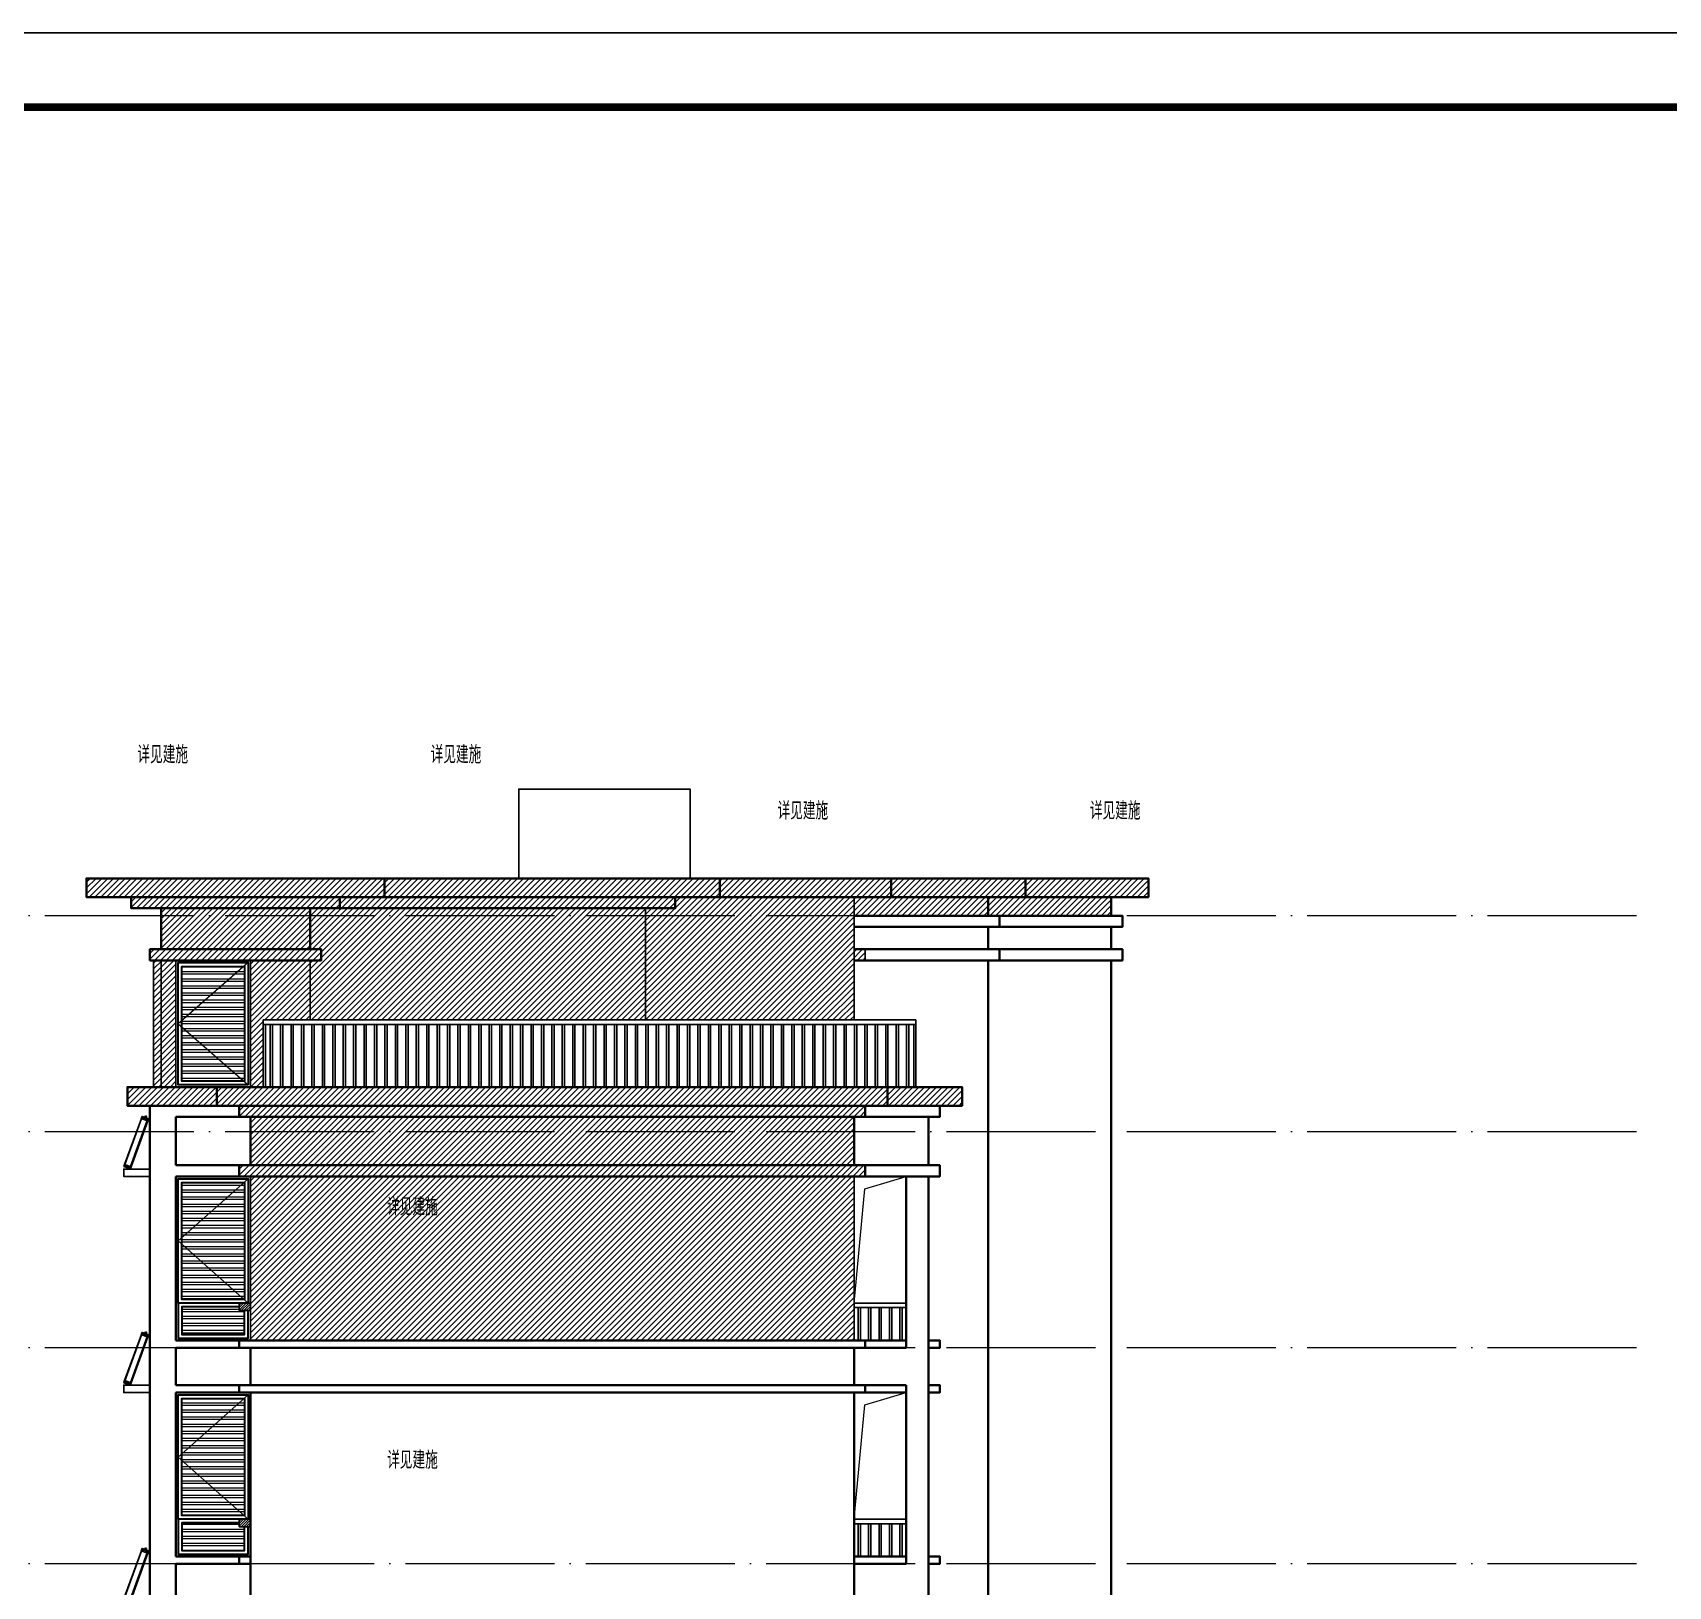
# Model space of a CAD drawing. Extents: x -518115 to 389031, y -231062 to 1628073.
# Drawn here: x 42995 to 64943, y -13868 to 6982 of the extents above; entities that cross this region are included whole.
import ezdxf
from ezdxf.xclip import XClip

# ---------------------------------------------------------------- set-up
doc = ezdxf.new("R2010")
doc.units = 0
doc.header["$LTSCALE"] = 1000
doc.header["$MEASUREMENT"] = 0
doc.header["$XCLIPFRAME"] = 0
doc.linetypes.add('DOTE', pattern=[2.42, 2, -0.2, 0.02, -0.2])
for name, color, linetype in [('3-剖面填充（细）', 250, 'Continuous'), ('PUB_TEXT', 4, 'Continuous'), ('Stair-栏杆', 142, 'Continuous'), ('图框', 140, 'Continuous'), ('实线层', 7, 'Continuous'), ('看线', 251, 'Continuous')]:
    doc.layers.add(name, color=color, linetype=linetype)
for name, color, linetype, lineweight in [('DOTE', 19, 'DOTE', 9), ('立面-中轮廓线', 213, 'Continuous', 35), ('立面-普通轮廓', 7, 'Continuous', 18), ('立面-洞口示意', 152, 'Continuous', 13), ('立面-窗', 129, 'Continuous', 30), ('立面-窗开启线', 250, 'Continuous', 13)]:
    doc.layers.add(name, color=color, linetype=linetype, lineweight=lineweight)
doc.layers.add('yichutu', color=7, linetype='Continuous', true_color=0xffffff, plot=False)
doc.styles.add('_TCH_AXIS', font='COMPLEX', dxfattribs={"bigfont": 'GBCBIG'})
pattern_1 = [(45, (-407300, -2e-10), (-39.2886205, 39.2886205), [])]

# ---------------------------------------------------------------- blocks, each defined once
blk = doc.blocks.new('A$C01192DFB')
at = {"layer": '实线层', "color": 5}
for p, q in [((-469, -397), (-244, 220)), ((-468, -397), (-243, 220)), ((-243, 220), (-468, -397)), ((-245, 221), (-235, 249)), ((-245, 221), (-235, 249)), ((-155, 188), (-245, 221)), ((-147, 211), (-237, 244)), ((-147, 212), (-236, 244)), ((-145, 216), (-235, 249)), ((-145, 217), (-235, 249)), ((-235, 249), (-235, 249)), ((-220, 221), (-219, 224)), ((-218, 219), (-220, 221)), ((-219, 214), (-214, 228)), ((-219, 224), (-216, 224)), ((-216, 224), (-214, 222)), ((-214, 222), (-215, 219)), ((-196, 238), (-203, 238)), ((-177, 228), (-203, 238)), ((-196, 238), (-189, 258)), ((-196, 238), (-181, 233)), ((-174, 252), (-189, 258)), ((-181, 233), (-174, 252)), ((-181, 233), (-177, 228)), ((-240, 219), (-465, -398)), ((-240, 219), (-464, -398)), ((-166, 192), (-391, -425)), ((-166, 192), (-390, -425)), ((-382, -428), (-157, 189)), ((-157, 189), (-381, -429)), ((-381, -429), (-156, 189)), ((-215, 219), (-218, 219)), ((-179, 200), (-174, 214)), ((-179, 206), (-178, 209)), ((-177, 204), (-179, 206)), ((-178, 209), (-176, 209)), ((-175, 204), (-177, 204)), ((-176, 209), (-174, 207)), ((-174, 207), (-175, 204)), ((-155, 188), (-145, 217)), ((-155, 188), (-145, 216)), ((-145, 216), (-145, 216)), ((-470, -396), (-480, -424)), ((-469, -397), (-480, -425)), ((-480, -424), (-480, -424)), ((-390, -457), (-480, -425)), ((-390, -457), (-480, -425)), ((-388, -453), (-478, -420)), ((-389, -453), (-478, -420)), ((-380, -429), (-470, -396)), ((-380, -429), (-468, -397)), ((-446, -408), (-451, -422)), ((-450, -413), (-451, -415)), ((-451, -415), (-449, -418)), ((-447, -412), (-450, -413)), ((-449, -418), (-447, -417)), ((-446, -414), (-447, -412)), ((-447, -417), (-446, -414)), ((-407, -429), (-408, -431)), ((-408, -431), (-406, -433)), ((-402, -424), (-407, -438)), ((-404, -428), (-407, -429)), ((-406, -433), (-403, -433)), ((-402, -430), (-404, -428)), ((-403, -433), (-402, -430)), ((-380, -429), (-390, -457)), ((-380, -429), (-390, -457)), ((-390, -457), (-390, -457))]:
    blk.add_line(p, q, dxfattribs=at)
for points in [[(-237, 244), (-237, 244), (-237, 244), (-236, 244), (-236, 244)], [(-147, 211), (-147, 212), (-147, 212), (-147, 212), (-147, 212)], [(-478, -420), (-478, -420), (-478, -420), (-478, -420), (-478, -420)], [(-388, -453), (-388, -453), (-388, -453), (-389, -453), (-389, -453)]]:
    blk.add_lwpolyline(points, dxfattribs=at)
for centre, radius in [((-217, 221), 10), ((-217, 221), 9.5), ((-177, 207), 10), ((-177, 207), 9.5), ((-448, -415), 9.5), ((-448, -415), 10), ((-405, -431), 10), ((-405, -431), 9.5)]:
    blk.add_circle(centre, radius, dxfattribs=at)
for centre, start, end in [((-235, 249), 70, 160), ((-145, 216), 340, 70), ((-480, -424), 160, 250), ((-390, -457), 250, 340)]:
    blk.add_arc(centre, 0.5, start, end, dxfattribs=at)
blk = doc.blocks.new('A$C51FD5CF4')
at = {"layer": '立面-窗开启线', "ltscale": 0.5, "true_color": 0x88471b}
h = blk.add_hatch(dxfattribs=at)
h.set_pattern_fill('ANSI32', color=36, scale=20, angle=135)
h.set_pattern_definition([(180, (-610810.5, -11532.04), (-7e-15, -95.25), []), (180, (-610842.25, -11500.29), (-7e-15, -95.25), [])])
edge = h.paths.add_edge_path()
edge.add_line((-920, -80), (-920, -1650))
edge.add_line((-920, -1650), (-80, -1650))
edge.add_line((-80, -1650), (-80, -80))
edge.add_line((-80, -80), (-920, -80))
h = blk.add_hatch(dxfattribs=at)
h.set_pattern_fill('ANSI32', color=36, scale=20, angle=135)
h.set_pattern_definition([(180, (-610810.5, -13227.04), (-7e-15, -95.25), []), (180, (-610842.25, -13195.29), (-7e-15, -95.25), [])])
edge = h.paths.add_edge_path()
edge.add_line((-920, -1750), (-920, -2120))
edge.add_line((-920, -2120), (-80, -2120))
edge.add_line((-80, -2118), (-80, -1750))
edge.add_line((-80, -1750), (-920, -1750))
at = {"layer": '立面-普通轮廓'}
blk.add_lwpolyline([(0, -2200), (-1000, -2200), (-1000, 0), (0, 0)], close=True, dxfattribs=at)
at = {"layer": '立面-窗'}
for points in [[(-30, -1700), (-970, -1700), (-970, -30), (-30, -30)], [(-80, -1650), (-920, -1650), (-920, -80), (-80, -80)], [(-30, -1700), (-970, -1700), (-970, -2170), (-30, -2170)], [(-80, -1750), (-920, -1750), (-920, -2120), (-80, -2120)]]:
    blk.add_lwpolyline(points, close=True, dxfattribs=at)
at = {"layer": '立面-窗开启线', "ltscale": 0.5}
blk.add_lwpolyline([(-30, -30), (-970, -865), (-30, -1700)], dxfattribs=at)
blk = doc.blocks.new('A$C436D1F62')
at = {"color": 7}
blk.add_lwpolyline([(-11550, -2300), (-11700, -2300), (-11700, -2400), (-11550, -2400)], dxfattribs=at)
at = {"layer": 'Stair-栏杆'}
for p, q in [((-2750, -2300), (-3450, -2300)), ((-2750, -2360), (-3450, -2360))]:
    blk.add_line(p, q, dxfattribs=at)
for points in [[(-3395, -2360), (-3395, -2800)], [(-3365, -2800), (-3365, -2360)], [(-3255, -2360), (-3255, -2800)], [(-3225, -2800), (-3225, -2360)], [(-3115, -2360), (-3115, -2800)], [(-3085, -2800), (-3085, -2360)], [(-2975, -2360), (-2975, -2800)], [(-2945, -2800), (-2945, -2360)], [(-2835, -2360), (-2835, -2800)], [(-2805, -2800), (-2805, -2360)]]:
    blk.add_lwpolyline(points, dxfattribs=at)
at = {"layer": '看线', "color": 2, "ltscale": 0.5}
blk.add_lwpolyline([(-12900, -600), (-13250, -600), (-13250, -500), (-12900, -500)], dxfattribs=at)
at = {"layer": '立面-中轮廓线'}
for p, q in [((-12900, 0), (-12900, -2900)), ((-12550, 0), (-12550, -500)), ((-11550, 0), (-11550, -2900)), ((-3450, 0), (-3450, -2900)), ((-2450, 0), (-2450, -2900)), ((-1650, 0), (-1650, -2900)), ((0, 0), (0, -2900)), ((-11550, -500), (-12550, -500)), ((-12550, -600), (-12550, -2800)), ((-11550, -600), (-12550, -600)), ((-2750, -500), (-2750, -2900)), ((-11550, -2800), (-12550, -2800)), ((-11550, -2900), (-12550, -2900))]:
    blk.add_line(p, q, dxfattribs=at)
for points in [[(-11550, -500), (-11700, -500), (-11700, -600), (-11550, -600)], [(-2450, -500), (-2300, -500), (-2300, -600), (-2450, -600)], [(-11550, -2800), (-11700, -2800), (-11700, -2900), (-11550, -2900)], [(-2450, -2800), (-2300, -2800), (-2300, -2900), (-2450, -2900)]]:
    blk.add_lwpolyline(points, close=True, dxfattribs=at)
for points in [[(-2750, -500), (-3450, -500)], [(-3450, -600), (-2750, -600)], [(-2750, -2800), (-3450, -2800)], [(-3450, -2900), (-2750, -2900)]]:
    blk.add_lwpolyline(points, dxfattribs=at)
ref = blk.add_blockref('A$C01192DFB', (-12770, -43))
XClip(ref).set_block_clipping_path([(-480.0299541872, -457.2449296495), (-130.0294295369, 313.7550703502)])
ref = blk.add_blockref('A$C51FD5CF4', (-11550, -600))
XClip(ref).set_block_clipping_path([(-0.0000093556, 0.0374167055), (-999.9999999993, 0.0374167055), (-999.9999999993, -2199.9999999997), (-0.0000093557, -2199.9999999997), (0.0000000006, -1799.9999999997), (-150.0000093557, -1799.9999999997), (-150.0000093557, -1700.0000000005), (0.0000000006, -1700.0000000004)])
blk = doc.blocks.new('A$C42D31391')
at = {"layer": '立面-窗开启线', "ltscale": 0.5, "true_color": 0x88471b}
h = blk.add_hatch(dxfattribs=at)
h.set_pattern_fill('ANSI32', color=36, scale=20, angle=135)
h.set_pattern_definition([(180, (-608810.5, -11651.04), (-7e-15, -95.25), []), (180, (-608842.25, -11619.29), (-7e-15, -95.25), [])])
edge = h.paths.add_edge_path()
edge.add_line((80, -80), (80, -1620))
edge.add_line((80, -1620), (920, -1620))
edge.add_line((920, -1614), (920, -80))
edge.add_line((920, -80), (80, -80))
at = {"layer": '立面-普通轮廓'}
blk.add_lwpolyline([(1000, -1700), (0, -1700), (0, 0), (1000, 0)], close=True, dxfattribs=at)
at = {"layer": '立面-窗'}
for points in [[(970, -1670), (30, -1670), (30, -30), (970, -30)], [(920, -1620), (80, -1620), (80, -80), (920, -80)]]:
    blk.add_lwpolyline(points, close=True, dxfattribs=at)
at = {"layer": '立面-窗开启线', "ltscale": 0.5}
blk.add_lwpolyline([(970, -30), (30, -850), (970, -1670)], dxfattribs=at)
blk = doc.blocks.new('TK')
at = {"layer": '图框'}
blk.add_lwpolyline([(465375, 548714), (549475, 548714), (549475, 489314), (465375, 489314)], close=True, dxfattribs=at)
blk.add_lwpolyline([(465375, 548714), (549475, 548714), (549475, 489314), (465375, 489314)], close=True, dxfattribs=at)
at = {"layer": '图框', "const_width": 100}
blk.add_lwpolyline([(548475, 490314), (548475, 547714), (467875, 547714), (467875, 490314)], close=True, dxfattribs=at)
blk = doc.blocks.new('yct-841-594-84100-59399.9999999999-100-1000.0')
at = {"layer": 'yichutu', "color": 7, "true_color": 0xffffff}
blk.add_lwpolyline([(0, 0), (0, 59400), (84100, 59400), (84100, 0)], close=True, dxfattribs=at)

msp = doc.modelspace()

# ---------------------------------------------------------------- hatches: boundary and pattern name
at = {"layer": '3-剖面填充（细）'}
h = msp.add_hatch(dxfattribs=at)
h.set_pattern_fill('ANSI31', color=256, scale=35)
h.set_pattern_definition(pattern_1)
h.paths.add_polyline_path([(57616.6, -4868.1), (54016.6, -4868.1), (54016.6, -5318.1), (54166.6, -5318.1), (54166.6, -5468.1), (44566.6, -5468.1), (44566.6, -5318.1), (44716.6, -5318.1), (44716.6, -4768.1), (44316.6, -4768.1), (44316.6, -4618.1), (43716.6, -4618.1), (43716.6, -4368.1), (57966.6, -4368.1), (57966.6, -4618.1), (57466.6, -4618.1), (57466.6, -4868.1), (57616.6, -4868.1)])
h = msp.add_hatch(dxfattribs=at)
h.set_pattern_fill('ANSI31', color=256, scale=35)
h.set_pattern_definition([(45, (-526954.92, 39913.236), (-39.2886205, 39.2886205), [])])
h.paths.add_polyline_path([(44916.6, -7168), (44616.6, -7168), (44616.6, -5468.1), (44916.6, -5468.1)])
h = msp.add_hatch(dxfattribs=at)
h.set_pattern_fill('ANSI31', color=256, scale=35)
h.set_pattern_definition(pattern_1)
h.paths.add_polyline_path([(46086.6, -6268.1), (46086.6, -7168), (45916.6, -7168), (45916.6, -5468.1), (54016.6, -5468.1), (54016.6, -6268.1)])
h = msp.add_hatch(dxfattribs=at)
h.set_pattern_fill('ANSI31', color=256, scale=35)
h.set_pattern_definition([(45, (-402350, -53444.047), (-39.2886205, 39.2886205), [])])
h.paths.add_polyline_path([(54466.6, -7418.1), (55166.6, -7418.1), (55466.6, -7418.1), (55466.6, -7168), (44266.6, -7168), (44266.6, -7418), (45766.6, -7418), (45766.6, -7568), (45916.6, -7568), (45916.6, -8218), (45766.6, -8218), (45766.6, -8368), (54166.6, -8368), (54166.6, -8218.1), (54016.6, -8218.1), (54016.6, -7568.1), (54166.6, -7568.1), (54166.6, -7418.1), (54466.6, -7418.1)])
h = msp.add_hatch(dxfattribs=at)
h.set_pattern_fill('ANSI31', color=256, scale=35)
h.set_pattern_definition([(45, (-528304.92, 37013.274), (-39.2886205, 39.2886205), [])])
h.paths.add_polyline_path([(54016.6, -10568.1), (45916.6, -10568.1), (45916.6, -8368), (54016.6, -8368)])
h = msp.add_hatch(dxfattribs=at)
h.set_pattern_fill('ANSI31', color=256, scale=15)
h.set_pattern_definition([(45, (-504541.421, -63344.084), (-16.8379802, 16.8379802), [])])
h.paths.add_polyline_path([(45916.6, -10168.1), (45766.6, -10168.1), (45766.6, -10068.1), (45916.6, -10068.1)])
h = msp.add_hatch(dxfattribs=at)
h.set_pattern_fill('ANSI31', color=256, scale=15)
h.set_pattern_definition([(45, (-504541.421, -66244.084), (-16.8379802, 16.8379802), [])])
h.paths.add_polyline_path([(45916.6, -13068.1), (45766.6, -13068.1), (45766.6, -12968.1), (45916.6, -12968.1)])

# ---------------------------------------------------------------- linework, layer by layer
at = {"color": 7}
for p, q in [((51216.6, -4768.1), (51216.6, -6268.1)), ((54016.6, -4618.1), (54016.6, -6268.1)), ((44616.6, -5468.1), (44616.6, -7168)), ((44716.6, -5468.1), (44716.6, -7168)), ((44916.6, -5468), (44916.6, -7168)), ((45916.6, -5468.1), (45916.6, -7168.1)), ((46716.6, -5468.1), (46716.6, -6268.1)), ((45916.6, -8368), (45916.6, -10568.1)), ((54016.6, -8368.1), (54016.6, -10568.1))]:
    msp.add_line(p, q, dxfattribs=at)
for points in [[(51816.6, -4368.1), (51816.6, -3168.1), (49516.6, -3168.1), (49516.6, -4368.1)], [(54016.6, -5318.1), (54166.6, -5318.1), (54166.6, -5468.1), (54016.6, -5468.1)], [(45916.6, -10068.1), (45766.6, -10068.1), (45766.6, -10168.1), (45916.6, -10168.1)], [(45916.6, -12968.1), (45766.6, -12968.1), (45766.6, -13068.1), (45916.6, -13068.1)]]:
    msp.add_lwpolyline(points, dxfattribs=at)
at = {"layer": 'DOTE', "linetype": 'DOTE'}
for p, q in [((64516.6, -4868.1), (12116.6, -4868.1)), ((64516.6, -7768.1), (12116.6, -7768.1)), ((64516.6, -10668.1), (12116.6, -10668.1)), ((64516.6, -13568.1), (12116.6, -13568.1))]:
    msp.add_line(p, q, dxfattribs=at)
at = {"layer": 'Stair-栏杆'}
for p, q in [((54846.6, -6268.1), (46086.6, -6268.1)), ((54846.6, -6328.1), (46086.6, -6328.1)), ((54716.6, -10068), (54016.6, -10068)), ((54716.6, -10128), (54016.6, -10128)), ((54716.6, -12968.1), (54016.6, -12968.1)), ((54716.6, -13028.1), (54016.6, -13028.1))]:
    msp.add_line(p, q, dxfattribs=at)
for points in [[(46086.6, -6268.1), (46086.6, -7168.1)], [(46116.6, -7168.1), (46116.6, -6328.1)], [(46181.6, -6328.1), (46181.6, -7168.1)], [(46211.6, -7168.1), (46211.6, -6328.1)], [(46321.6, -6328.1), (46321.6, -7168.1)], [(46351.6, -7168.1), (46351.6, -6328.1)], [(46461.6, -6328.1), (46461.6, -7168.1)], [(46491.6, -7168.1), (46491.6, -6328.1)], [(46601.6, -6328.1), (46601.6, -7168.1)], [(46631.6, -7168.1), (46631.6, -6328.1)], [(46741.6, -6328.1), (46741.6, -7168.1)], [(46771.6, -7168.1), (46771.6, -6328.1)], [(46881.6, -6328.1), (46881.6, -7168.1)], [(46911.6, -7168.1), (46911.6, -6328.1)], [(47021.6, -6328.1), (47021.6, -7168.1)], [(47051.6, -7168.1), (47051.6, -6328.1)], [(47161.6, -6328.1), (47161.6, -7168.1)], [(47191.6, -7168.1), (47191.6, -6328.1)], [(47301.6, -6328.1), (47301.6, -7168.1)], [(47331.6, -7168.1), (47331.6, -6328.1)], [(47441.6, -6328.1), (47441.6, -7168.1)], [(47471.6, -7168.1), (47471.6, -6328.1)], [(47581.6, -6328.1), (47581.6, -7168.1)], [(47611.6, -7168.1), (47611.6, -6328.1)], [(47721.6, -6328.1), (47721.6, -7168.1)], [(47751.6, -7168.1), (47751.6, -6328.1)], [(47861.6, -6328.1), (47861.6, -7168.1)], [(47891.6, -7168.1), (47891.6, -6328.1)], [(48001.6, -6328.1), (48001.6, -7168.1)], [(48031.6, -7168.1), (48031.6, -6328.1)], [(48141.6, -6328.1), (48141.6, -7168.1)], [(48171.6, -7168.1), (48171.6, -6328.1)], [(48281.6, -6328.1), (48281.6, -7168.1)], [(48311.6, -7168.1), (48311.6, -6328.1)], [(48421.6, -6328.1), (48421.6, -7168.1)], [(48451.6, -7168.1), (48451.6, -6328.1)], [(48561.6, -6328.1), (48561.6, -7168.1)], [(48591.6, -7168.1), (48591.6, -6328.1)], [(48701.6, -6328.1), (48701.6, -7168.1)], [(48731.6, -7168.1), (48731.6, -6328.1)], [(48841.6, -6328.1), (48841.6, -7168.1)], [(48871.6, -7168.1), (48871.6, -6328.1)], [(48981.6, -6328.1), (48981.6, -7168.1)], [(49011.6, -7168.1), (49011.6, -6328.1)], [(49121.6, -6328.1), (49121.6, -7168.1)], [(49151.6, -7168.1), (49151.6, -6328.1)], [(49261.6, -6328.1), (49261.6, -7168.1)], [(49291.6, -7168.1), (49291.6, -6328.1)], [(49401.6, -6328.1), (49401.6, -7168.1)], [(49431.6, -7168.1), (49431.6, -6328.1)], [(49541.6, -6328.1), (49541.6, -7168.1)], [(49571.6, -7168.1), (49571.6, -6328.1)], [(49681.6, -6328.1), (49681.6, -7168.1)], [(49711.6, -7168.1), (49711.6, -6328.1)], [(49821.6, -6328.1), (49821.6, -7168.1)], [(49851.6, -7168.1), (49851.6, -6328.1)], [(49961.6, -6328.1), (49961.6, -7168.1)], [(49991.6, -7168.1), (49991.6, -6328.1)], [(50101.6, -6328.1), (50101.6, -7168.1)], [(50131.6, -7168.1), (50131.6, -6328.1)], [(50241.6, -6328.1), (50241.6, -7168.1)], [(50271.6, -7168.1), (50271.6, -6328.1)], [(50381.6, -6328.1), (50381.6, -7168.1)], [(50411.6, -7168.1), (50411.6, -6328.1)], [(50521.6, -6328.1), (50521.6, -7168.1)], [(50551.6, -7168.1), (50551.6, -6328.1)], [(50661.6, -6328.1), (50661.6, -7168.1)], [(50691.6, -7168.1), (50691.6, -6328.1)], [(50801.6, -6328.1), (50801.6, -7168.1)], [(50831.6, -7168.1), (50831.6, -6328.1)], [(50941.6, -6328.1), (50941.6, -7168.1)], [(50971.6, -7168.1), (50971.6, -6328.1)], [(51081.6, -6328.1), (51081.6, -7168.1)], [(51111.6, -7168.1), (51111.6, -6328.1)], [(51221.6, -6328.1), (51221.6, -7168.1)], [(51251.6, -7168.1), (51251.6, -6328.1)], [(51361.6, -6328.1), (51361.6, -7168.1)], [(51391.6, -7168.1), (51391.6, -6328.1)], [(51501.6, -6328.1), (51501.6, -7168.1)], [(51531.6, -7168.1), (51531.6, -6328.1)], [(51641.6, -6328.1), (51641.6, -7168.1)], [(51671.6, -7168.1), (51671.6, -6328.1)], [(51781.6, -6328.1), (51781.6, -7168.1)], [(51811.6, -7168.1), (51811.6, -6328.1)], [(51921.6, -6328.1), (51921.6, -7168.1)], [(51951.6, -7168.1), (51951.6, -6328.1)], [(52061.6, -6328.1), (52061.6, -7168.1)], [(52091.6, -7168.1), (52091.6, -6328.1)], [(52201.6, -6328.1), (52201.6, -7168.1)], [(52231.6, -7168.1), (52231.6, -6328.1)], [(52341.6, -6328.1), (52341.6, -7168.1)], [(52371.6, -7168.1), (52371.6, -6328.1)], [(52481.6, -6328.1), (52481.6, -7168.1)], [(52511.6, -7168.1), (52511.6, -6328.1)], [(52621.6, -6328.1), (52621.6, -7168.1)], [(52651.6, -7168.1), (52651.6, -6328.1)], [(52761.6, -6328.1), (52761.6, -7168.1)], [(52791.6, -7168.1), (52791.6, -6328.1)], [(52901.6, -6328.1), (52901.6, -7168.1)], [(52931.6, -7168.1), (52931.6, -6328.1)], [(53041.6, -6328.1), (53041.6, -7168.1)], [(53071.6, -7168.1), (53071.6, -6328.1)], [(53181.6, -6328.1), (53181.6, -7168.1)], [(53211.6, -7168.1), (53211.6, -6328.1)], [(53321.6, -6328.1), (53321.6, -7168.1)], [(53351.6, -7168.1), (53351.6, -6328.1)], [(53461.6, -6328.1), (53461.6, -7168.1)], [(53491.6, -7168.1), (53491.6, -6328.1)], [(53601.6, -6328.1), (53601.6, -7168.1)], [(53631.6, -7168.1), (53631.6, -6328.1)], [(53741.6, -6328.1), (53741.6, -7168.1)], [(53771.6, -7168.1), (53771.6, -6328.1)], [(53881.6, -6328.1), (53881.6, -7168.1)], [(53911.6, -7168.1), (53911.6, -6328.1)], [(54021.6, -6328.1), (54021.6, -7168.1)], [(54051.6, -7168.1), (54051.6, -6328.1)], [(54161.6, -6328.1), (54161.6, -7168.1)], [(54191.6, -7168.1), (54191.6, -6328.1)], [(54301.6, -6328.1), (54301.6, -7168.1)], [(54331.6, -7168.1), (54331.6, -6328.1)], [(54441.6, -6328.1), (54441.6, -7168.1)], [(54471.6, -7168.1), (54471.6, -6328.1)], [(54581.6, -6328.1), (54581.6, -7168.1)], [(54611.6, -7168.1), (54611.6, -6328.1)], [(54721.6, -6328.1), (54721.6, -7168.1)], [(54751.6, -7168.1), (54751.6, -6328.1)], [(54816.6, -6328.1), (54816.6, -7168.1)], [(54846.6, -7168.1), (54846.6, -6268.1)], [(54071.6, -10128), (54071.6, -10568)], [(54101.6, -10568), (54101.6, -10128)], [(54211.6, -10128), (54211.6, -10568)], [(54241.6, -10568), (54241.6, -10128)], [(54351.6, -10128), (54351.6, -10568)], [(54381.6, -10568), (54381.6, -10128)], [(54491.6, -10128), (54491.6, -10568)], [(54521.6, -10568), (54521.6, -10128)], [(54631.6, -10128), (54631.6, -10568)], [(54661.6, -10568), (54661.6, -10128)], [(54071.6, -13028.1), (54071.6, -13468.1)], [(54101.6, -13468.1), (54101.6, -13028.1)], [(54211.6, -13028.1), (54211.6, -13468.1)], [(54241.6, -13468.1), (54241.6, -13028.1)], [(54351.6, -13028.1), (54351.6, -13468.1)], [(54381.6, -13468.1), (54381.6, -13028.1)], [(54491.6, -13028.1), (54491.6, -13468.1)], [(54521.6, -13468.1), (54521.6, -13028.1)], [(54631.6, -13028.1), (54631.6, -13468.1)], [(54661.6, -13468.1), (54661.6, -13028.1)]]:
    msp.add_lwpolyline(points, dxfattribs=at)
at = {"layer": '看线', "color": 2, "ltscale": 0.5}
for points in [[(44566.6, -8368), (44216.6, -8368), (44216.6, -8268), (44566.6, -8268)], [(44566.6, -11268), (44216.6, -11268), (44216.6, -11168), (44566.6, -11168)]]:
    msp.add_lwpolyline(points, dxfattribs=at)
at = {"layer": '立面-中轮廓线', "color": 2}
for p, q in [((44316.6, -4368.1), (55758.2, -4368.1)), ((57966.6, -4368.1), (54016.6, -4368.1)), ((44316.6, -4618.1), (54016.6, -4618.1)), ((44316.6, -4768.1), (51216.6, -4768.1)), ((57966.6, -4618.1), (54016.6, -4618.1)), ((57616.6, -4868.1), (54016.6, -4868.1)), ((57616.6, -5018.1), (54016.6, -5018.1)), ((44566.6, -5318.1), (46716.6, -5318.1)), ((44566.6, -5468.1), (46716.6, -5468.1)), ((57616.6, -5318.1), (54016.6, -5318.1)), ((57616.6, -5468.1), (54016.6, -5468.1)), ((55466.6, -7168), (45766.6, -7168)), ((55166.6, -7418.1), (45766.6, -7418)), ((55016.6, -7568.1), (45766.6, -7568)), ((55016.6, -8218), (45766.6, -8218)), ((55016.6, -8368), (45766.6, -8368)), ((54016.6, -10568.1), (45916.6, -10568.1)), ((54016.6, -10668.1), (45916.6, -10668.1)), ((54016.6, -11168.1), (45916.6, -11168.1)), ((54016.6, -11268.1), (45916.6, -11268.1))]:
    msp.add_line(p, q, dxfattribs=at)
at = {"layer": '立面-中轮廓线'}
for p, q in [((55816.6, -5468.1), (55816.6, -7768.1)), ((57466.6, -5468.1), (57466.6, -7768.1)), ((44566.6, -7418), (44566.6, -7768.1)), ((44916.6, -7568), (44916.6, -8218)), ((45766.6, -7568), (44916.6, -7568)), ((44566.6, -7768.1), (44566.6, -10668.1)), ((55816.6, -7768.1), (55816.6, -10668.1)), ((57466.6, -7768.1), (57466.6, -10668.1)), ((45766.6, -8218), (44916.6, -8218)), ((44916.6, -8368), (44916.6, -10568.1)), ((45766.6, -8368), (44916.6, -8368)), ((54716.6, -8368), (54716.6, -10668)), ((55016.6, -8368.1), (55016.6, -10668.1)), ((44566.6, -10668.1), (44566.6, -13568.1)), ((45766.6, -10568.1), (44916.6, -10568.1)), ((44916.6, -10668.1), (44916.6, -11168)), ((45766.6, -10668.1), (44916.6, -10668.1)), ((55016.6, -10668.1), (55016.6, -13568.1)), ((55816.6, -10668.1), (55816.6, -13568.1)), ((57466.6, -10668.1), (57466.6, -13568.1)), ((45766.6, -11168.1), (44916.6, -11168)), ((54716.6, -11168), (54716.6, -13568.1)), ((44916.6, -11268), (44916.6, -13468.1)), ((45766.6, -11268.1), (44916.6, -11268)), ((45916.6, -11268), (45916.6, -13568.1)), ((54016.6, -11268.1), (54016.6, -13568.1)), ((54016.6, -11268.1), (54016.6, -13568.1)), ((45916.6, -13468.1), (44916.6, -13468.1)), ((45916.6, -13568.1), (44916.6, -13568.1))]:
    msp.add_line(p, q, dxfattribs=at)
at = {"layer": '立面-中轮廓线', "color": 2}
for points in [[(44716.6, -4368.1), (43716.6, -4368.1), (43716.6, -4618.1), (44316.6, -4618.1), (44316.6, -4768.1), (44716.6, -4768.1), (44716.6, -5318.1), (44566.6, -5318.1), (44566.6, -5468.1), (44716.6, -5468.1)], [(46716.6, -4368.1), (47716.6, -4368.1), (47716.6, -4618.1), (47116.6, -4618.1), (47116.6, -4768.1), (46716.6, -4768.1), (46716.6, -5318.1), (46866.6, -5318.1), (46866.6, -5468.1), (46716.6, -5468.1)], [(51216.6, -4368.1), (52216.6, -4368.1), (52216.6, -4618.1), (51616.6, -4618.1), (51616.6, -4768.1), (51216.6, -4768.1)], [(54016.6, -4368.1), (54516.6, -4368.1), (54516.6, -4618.1), (54416.6, -4618.1), (54416.6, -4618.1), (54016.6, -4618.1)], [(55816.6, -4368.1), (56316.6, -4368.1), (56316.6, -4618.1), (55816.6, -4618.1), (55816.6, -4868.1), (55966.6, -4868.1), (55966.6, -5018.1), (55816.6, -5018.1), (55816.6, -5318.1), (55966.6, -5318.1), (55966.6, -5468.1), (55816.6, -5468.1)], [(57466.6, -4368.1), (57966.6, -4368.1), (57966.6, -4618.1), (57466.6, -4618.1), (57466.6, -4868.1), (57616.6, -4868.1), (57616.6, -5018.1), (57466.6, -5018.1), (57466.6, -5318.1), (57616.6, -5318.1), (57616.6, -5468.1), (57466.6, -5468.1)], [(45466.6, -7168), (44266.6, -7168), (44266.6, -7418), (45466.6, -7418)], [(45916.6, -7168), (45466.6, -7168), (45466.6, -7418), (45766.6, -7418), (45766.6, -7568), (45916.6, -7568), (45916.6, -8218), (45766.6, -8218), (45766.6, -8368), (45916.6, -8368)], [(54016.6, -7168.1), (54466.6, -7168.1), (54466.6, -7418.1), (54166.6, -7418.1), (54166.6, -7568.1), (54016.6, -7568.1), (54016.6, -8218.1), (54166.6, -8218.1), (54166.6, -8368.1), (54016.6, -8368.1)], [(55016.6, -7168.1), (55466.6, -7168.1), (55466.6, -7418.1), (55166.6, -7418.1), (55166.6, -7568.1), (55016.6, -7568.1), (55016.6, -8218.1), (55166.6, -8218.1), (55166.6, -8368.1), (55016.6, -8368.1)], [(45916.6, -10568.1), (45766.6, -10568.1), (45766.6, -10668.1), (45916.6, -10668.1), (45916.6, -11168.1), (45766.6, -11168.1), (45766.6, -11268.1), (45916.6, -11268.1)], [(54016.6, -10568.1), (54166.6, -10568.1), (54166.6, -10668.1), (54016.6, -10668.1), (54016.6, -11168.1), (54166.6, -11168.1), (54166.6, -11268.1), (54016.6, -11268.1)]]:
    msp.add_lwpolyline(points, dxfattribs=at)
at = {"layer": '立面-中轮廓线'}
for points in [[(54716.6, -10568), (54166.6, -10568.1)], [(54166.6, -10668), (54716.6, -10668)], [(54716.6, -11168), (54166.6, -11168.1)], [(54166.6, -11268), (54716.6, -11268)], [(54716.6, -13468.1), (54016.6, -13468.1)], [(54016.6, -13568.1), (54716.6, -13568.1)]]:
    msp.add_lwpolyline(points, dxfattribs=at)
for points in [[(55016.6, -10568.1), (55166.6, -10568.1), (55166.6, -10668.1), (55016.6, -10668.1)], [(55016.6, -11168.1), (55166.6, -11168.1), (55166.6, -11268.1), (55016.6, -11268.1)], [(45916.6, -13468.1), (45766.6, -13468.1), (45766.6, -13568.1), (45916.6, -13568.1)], [(55016.6, -13468.1), (55166.6, -13468.1), (55166.6, -13568.1), (55016.6, -13568.1)]]:
    msp.add_lwpolyline(points, close=True, dxfattribs=at)
at = {"layer": '立面-洞口示意'}
for points in [[(54016.6, -10068), (54161.4, -8533.5), (54716.6, -8368)], [(54016.6, -12968.1), (54161.4, -11433.6), (54716.6, -11268.1)]]:
    msp.add_lwpolyline(points, dxfattribs=at)

# ---------------------------------------------------------------- block references
for name, p in [('TK', (-466360.9, -541731.9)), ('A$C42D31391', (44916.6, -5468.1)), ('A$C436D1F62', (57466.6, -13568.1))]:
    msp.add_blockref(name, p)
ref = msp.add_blockref('A$C01192DFB', (44696.6, -7810.8))
XClip(ref).set_block_clipping_path([(-480.0299541872, -457.2449296495), (-130.0294295369, 313.7550703502)])
ref = msp.add_blockref('A$C51FD5CF4', (45916.6, -8368))
XClip(ref).set_block_clipping_path([(-0.0000093556, 0.0374167055), (-999.9999999993, 0.0374167055), (-999.9999999993, -2199.9999999997), (-0.0000093557, -2199.9999999997), (0.0000000006, -1799.9999999997), (-150.0000093557, -1799.9999999997), (-150.0000093557, -1700.0000000005), (0.0000000006, -1700.0000000004)])
ref = msp.add_blockref('A$C01192DFB', (44696.6, -10710.8))
XClip(ref).set_block_clipping_path([(-480.0299541872, -457.2449296495), (-130.0294295369, 313.7550703502)])
ref = msp.add_blockref('A$C51FD5CF4', (45916.6, -11268))
XClip(ref).set_block_clipping_path([(-0.0000093556, 0.0374167055), (-999.9999999993, 0.0374167055), (-999.9999999993, -2199.9999999997), (-0.0000093557, -2199.9999999997), (0.0000000006, -1799.9999999997), (-150.0000093557, -1799.9999999997), (-150.0000093557, -1700.0000000005), (0.0000000006, -1700.0000000004)])
at = {"layer": 'yichutu'}
msp.add_blockref('yct-841-594-84100-59399.9999999999-100-1000.0', (-985.9, -52418.3), dxfattribs=at)

# ---------------------------------------------------------------- texts
at = {"layer": 'PUB_TEXT', "style": '_TCH_AXIS'}
for p in [(44399.1, -2824.4), (48333.8, -2824.4), (52989.2, -3578.6), (57180.7, -3578.6), (47750.2, -8891.4), (47750.2, -12291.4)]:
    msp.add_text('详见建施', height=236.31, dxfattribs=at).set_placement(p)

doc.saveas('drawing.dxf')
